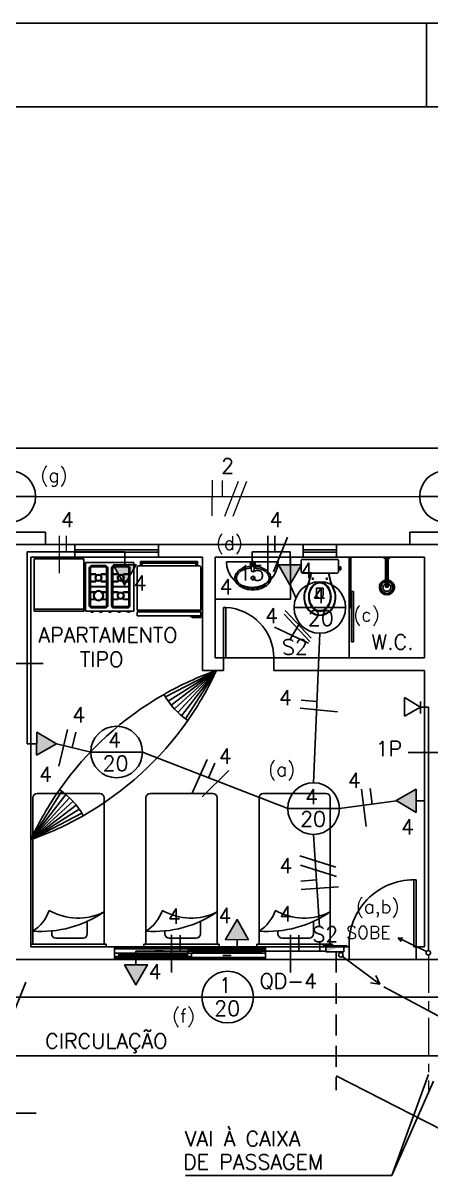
# Model space of a CAD drawing. Extents: x 1.6 to 100.8, y -3.3 to 55.9.
# Drawn here: x 61.89 to 66.76, y 42.13 to 55.93 of the extents above; entities that cross this region are included whole.
import ezdxf

# ---------------------------------------------------------------- set-up
doc = ezdxf.new("R2010")
doc.units = 0
doc.header["$MEASUREMENT"] = 0
doc.linetypes.add('CENTER2', pattern=[1.125, 0.75, -0.125, 0.125, -0.125])
doc.linetypes.add('HIDDEN', pattern=[0.375, 0.25, -0.125])
doc.layers.get('0').update_dxf_attribs({"linetype": 'CONTINUOUS'})
for name, color, linetype in [('2-MATERIAIS', 2, 'CONTINUOUS'), ('FIACAO', 6, 'CONTINUOUS'), ('QUADROS', 30, 'CONTINUOUS'), ('Texto', 2, 'CONTINUOUS'), ('Tub_Eletr_parede', 3, 'CONTINUOUS'), ('Tub_Eletr_piso', 3, 'HIDDEN'), ('Tub_Tel_parede', 230, 'CONTINUOUS'), ('Tub_Tel_piso', 230, 'HIDDEN')]:
    doc.layers.add(name, color=color, linetype=linetype)
doc.styles.add('ROMANS', font='romans.shx')
doc.styles.add('TXT_TEXTO', font='ROMANS.shx')

# ---------------------------------------------------------------- blocks, each defined once
blk = doc.blocks.new('QF')
at = {"layer": 'QUADROS'}
for p, q in [((0.05, 0.2), (0.05, -0.2)), ((-0.05, -0.15), (-0.05, 0.15)), ((-0.05, 0.15), (0.05, 0.15)), ((0.05, -0.15), (-0.05, -0.15))]:
    blk.add_line(p, q, dxfattribs=at)
blk.add_solid([(-0.05, -0.15), (0.05, 0.15), (0.05, -0.15)], dxfattribs=at)

msp = doc.modelspace()

# ---------------------------------------------------------------- linework, layer by layer
for p, q in [((85.205, 55.932), (2.544, 55.932)), ((66.705, 54.932), (66.705, 55.932))]:
    msp.add_line(p, q)
at = {"color": 170}
msp.add_line((84.205, 54.932), (4.544, 54.932), dxfattribs=at)
at = {"color": 8, "linetype": 'Continuous', "ltscale": 0.5}
for p, q in [((46.131, 50.857), (82.531, 50.857)), ((61.656, 49.857), (62.156, 49.857)), ((62.156, 49.857), (62.156, 49.707)), ((66.506, 49.857), (67.006, 49.857)), ((66.506, 49.857), (66.506, 49.707)), ((61.306, 49.707), (62.506, 49.707)), ((62.506, 49.707), (63.506, 49.707)), ((62.506, 49.557), (62.506, 49.707)), ((63.506, 49.707), (65.231, 49.707)), ((63.506, 49.557), (63.506, 49.707)), ((65.231, 49.707), (65.631, 49.707)), ((65.231, 49.557), (65.231, 49.707)), ((65.631, 49.707), (67.881, 49.707)), ((65.631, 49.557), (65.631, 49.707)), ((62.506, 49.647), (63.506, 49.647)), ((62.506, 49.617), (63.506, 49.617)), ((65.231, 49.647), (65.631, 49.647)), ((65.231, 49.617), (65.631, 49.617)), ((61.981, 49.557), (61.981, 44.907)), ((61.981, 49.557), (62.506, 49.557)), ((62.023, 49.536), (62.613, 49.536)), ((62.023, 48.915), (62.023, 49.536)), ((62.506, 49.557), (63.506, 49.557)), ((62.613, 48.915), (62.613, 49.536)), ((62.633, 49.495, 0.4), (62.633, 48.915, 0.4)), ((63.213, 49.495, 0.4), (62.633, 49.495, 0.4)), ((62.68, 49.427, 0.4), (62.68, 48.982, 0.4)), ((62.69, 49.427, 0.4), (62.69, 48.982, 0.4)), ((62.695, 49.427, 0.4), (62.695, 48.982, 0.4)), ((62.87, 49.457, 0.4), (62.71, 49.457, 0.4)), ((62.87, 49.447, 0.4), (62.71, 49.447, 0.4)), ((62.87, 49.442, 0.4), (62.71, 49.442, 0.4)), ((62.885, 48.982, 0.4), (62.885, 49.427, 0.4)), ((62.89, 48.982, 0.4), (62.89, 49.427, 0.4)), ((62.9, 48.982, 0.4), (62.9, 49.427, 0.4)), ((62.945, 49.427, 0.4), (62.945, 48.982, 0.4)), ((62.955, 49.427, 0.4), (62.955, 48.982, 0.4)), ((62.96, 49.427, 0.4), (62.96, 48.982, 0.4)), ((63.135, 49.457, 0.4), (62.975, 49.457, 0.4)), ((63.135, 49.447, 0.4), (62.975, 49.447, 0.4)), ((63.135, 49.442, 0.4), (62.975, 49.442, 0.4)), ((63.15, 48.982, 0.4), (63.15, 49.427, 0.4)), ((63.155, 48.982, 0.4), (63.155, 49.427, 0.4)), ((63.165, 48.982, 0.4), (63.165, 49.427, 0.4)), ((63.213, 48.915, 0.4), (63.213, 49.495, 0.4)), ((63.252, 49.436), (63.252, 48.926)), ((63.992, 49.456), (63.272, 49.456)), ((63.971, 49.505, -0.1), (63.293, 49.505, -0.1)), ((63.293, 49.505, -0.1), (63.293, 49.456, -0.1)), ((63.962, 49.496, -0.1), (63.302, 49.496, -0.1)), ((63.302, 49.496, -0.1), (63.302, 49.456, -0.1)), ((63.952, 49.486, -0.1), (63.312, 49.486, -0.1)), ((63.312, 49.486, -0.1), (63.312, 49.456, -0.1)), ((63.506, 49.557), (64.031, 49.557)), ((63.952, 49.456, -0.1), (63.952, 49.486, -0.1)), ((63.962, 49.456, -0.1), (63.962, 49.496, -0.1)), ((63.971, 49.456, -0.1), (63.971, 49.505, -0.1)), ((64.012, 48.926), (64.012, 49.436)), ((64.031, 48.207), (64.031, 49.557)), ((64.181, 49.557), (65.231, 49.557)), ((64.181, 48.357), (64.181, 49.557)), ((64.181, 49.057), (64.181, 49.557)), ((64.181, 49.557), (65.081, 49.557)), ((64.615, 49.394), (64.607, 49.459)), ((64.656, 49.461), (64.647, 49.394)), ((65.081, 49.557), (65.081, 49.057)), ((65.21, 49.519), (65.208, 49.511)), ((65.208, 49.511), (65.208, 49.387)), ((65.214, 49.525), (65.21, 49.519)), ((65.22, 49.529), (65.214, 49.525)), ((65.227, 49.531), (65.22, 49.529)), ((65.635, 49.531), (65.227, 49.531)), ((65.227, 49.531), (65.227, 49.531)), ((65.231, 49.557), (65.631, 49.557)), ((65.631, 49.557), (66.681, 49.557)), ((65.635, 49.531), (65.635, 49.531)), ((65.635, 49.531), (65.643, 49.529)), ((65.643, 49.529), (65.649, 49.525)), ((65.649, 49.525), (65.653, 49.519)), ((65.653, 49.519), (65.655, 49.511)), ((65.655, 49.511), (65.655, 49.387)), ((65.668, 49.438), (65.655, 49.438)), ((65.683, 49.441), (65.668, 49.441)), ((65.668, 49.441), (65.668, 49.438)), ((65.668, 49.438), (65.668, 49.408)), ((65.683, 49.423), (65.683, 49.441)), ((65.781, 48.357), (65.781, 49.557)), ((65.781, 48.957), (65.781, 49.557)), ((65.781, 49.557), (65.801, 49.557)), ((65.801, 49.557), (65.801, 48.957)), ((66.196, 49.547), (66.196, 49.557)), ((66.196, 49.557), (66.266, 49.557)), ((66.266, 49.547), (66.196, 49.547)), ((66.198, 49.547), (66.198, 49.557)), ((66.2, 49.547), (66.2, 49.557)), ((66.205, 49.547), (66.205, 49.557)), ((66.211, 49.547), (66.211, 49.557)), ((66.216, 49.547), (66.216, 49.212)), ((66.217, 49.547), (66.217, 49.207)), ((66.218, 49.547), (66.218, 49.204)), ((66.222, 49.547), (66.222, 49.557)), ((66.222, 49.547), (66.222, 49.2)), ((66.227, 49.547), (66.227, 49.198)), ((66.235, 49.547), (66.235, 49.198)), ((66.24, 49.547), (66.24, 49.557)), ((66.241, 49.547), (66.241, 49.2)), ((66.244, 49.547), (66.244, 49.204)), ((66.245, 49.547), (66.245, 49.207)), ((66.246, 49.547), (66.246, 49.212)), ((66.251, 49.547), (66.251, 49.557)), ((66.258, 49.547), (66.258, 49.557)), ((66.262, 49.547), (66.262, 49.557)), ((66.265, 49.547), (66.265, 49.557)), ((66.266, 49.557), (66.266, 49.547)), ((66.681, 49.557), (66.681, 48.357)), ((62.695, 49.357, 0.4), (62.758, 49.357, 0.4)), ((62.695, 49.352, 0.4), (62.758, 49.352, 0.4)), ((62.758, 49.352, 0.4), (62.758, 49.357, 0.4)), ((62.823, 49.352, 0.4), (62.823, 49.357, 0.4)), ((62.885, 49.357, 0.4), (62.823, 49.357, 0.4)), ((62.885, 49.352, 0.4), (62.823, 49.352, 0.4)), ((62.96, 49.357, 0.4), (63.023, 49.357, 0.4)), ((62.96, 49.352, 0.4), (63.023, 49.352, 0.4)), ((63.023, 49.352, 0.4), (63.023, 49.357, 0.4)), ((63.088, 49.352, 0.4), (63.088, 49.357, 0.4)), ((63.15, 49.357, 0.4), (63.088, 49.357, 0.4)), ((63.15, 49.352, 0.4), (63.088, 49.352, 0.4)), ((64.639, 49.387), (64.623, 49.387)), ((65.208, 49.387), (65.208, 49.387)), ((65.208, 49.387), (65.21, 49.379)), ((65.21, 49.379), (65.214, 49.373)), ((65.214, 49.373), (65.22, 49.368)), ((65.22, 49.368), (65.227, 49.367)), ((65.227, 49.367), (65.431, 49.367)), ((65.329, 49.366), (65.329, 49.367)), ((65.329, 49.366), (65.329, 49.366)), ((65.635, 49.367), (65.431, 49.367)), ((65.534, 49.366), (65.534, 49.367)), ((65.534, 49.366), (65.534, 49.366)), ((65.643, 49.368), (65.635, 49.367)), ((65.649, 49.373), (65.643, 49.368)), ((65.653, 49.379), (65.649, 49.373)), ((65.655, 49.387), (65.653, 49.379)), ((65.668, 49.408), (65.655, 49.408)), ((65.655, 49.387), (65.655, 49.387)), ((65.668, 49.405), (65.668, 49.408)), ((65.668, 49.405), (65.683, 49.405)), ((65.683, 49.405), (65.683, 49.423)), ((62.695, 49.27, 0.4), (62.758, 49.27, 0.4)), ((62.695, 49.265, 0.4), (62.758, 49.265, 0.4)), ((62.695, 49.207, 0.4), (62.885, 49.207, 0.4)), ((62.695, 49.202, 0.4), (62.885, 49.202, 0.4)), ((62.758, 49.27, 0.4), (62.758, 49.265, 0.4)), ((62.885, 49.27, 0.4), (62.823, 49.27, 0.4)), ((62.823, 49.27, 0.4), (62.823, 49.265, 0.4)), ((62.885, 49.265, 0.4), (62.823, 49.265, 0.4)), ((62.96, 49.27, 0.4), (63.023, 49.27, 0.4)), ((62.96, 49.265, 0.4), (63.023, 49.265, 0.4)), ((62.96, 49.207, 0.4), (63.15, 49.207, 0.4)), ((62.96, 49.202, 0.4), (63.15, 49.202, 0.4)), ((63.023, 49.27, 0.4), (63.023, 49.265, 0.4)), ((63.088, 49.27, 0.4), (63.088, 49.265, 0.4)), ((63.15, 49.27, 0.4), (63.088, 49.27, 0.4)), ((63.15, 49.265, 0.4), (63.088, 49.265, 0.4)), ((65.391, 49.108), (65.391, 49.186)), ((65.391, 49.186), (65.431, 49.186)), ((65.472, 49.186), (65.431, 49.186)), ((65.472, 49.108), (65.472, 49.186)), ((62.695, 49.143, 0.4), (62.758, 49.143, 0.4)), ((62.695, 49.138, 0.4), (62.758, 49.138, 0.4)), ((62.695, 49.057, 0.4), (62.758, 49.057, 0.4)), ((62.695, 49.052, 0.4), (62.758, 49.052, 0.4)), ((62.758, 49.138, 0.4), (62.758, 49.143, 0.4)), ((62.758, 49.057, 0.4), (62.758, 49.052, 0.4)), ((62.823, 49.138, 0.4), (62.823, 49.143, 0.4)), ((62.885, 49.143, 0.4), (62.823, 49.143, 0.4)), ((62.885, 49.138, 0.4), (62.823, 49.138, 0.4)), ((62.885, 49.057, 0.4), (62.823, 49.057, 0.4)), ((62.823, 49.057, 0.4), (62.823, 49.052, 0.4)), ((62.885, 49.052, 0.4), (62.823, 49.052, 0.4)), ((62.96, 49.143, 0.4), (63.023, 49.143, 0.4)), ((62.96, 49.138, 0.4), (63.023, 49.138, 0.4)), ((62.96, 49.057, 0.4), (63.023, 49.057, 0.4)), ((62.96, 49.052, 0.4), (63.023, 49.052, 0.4)), ((63.023, 49.138, 0.4), (63.023, 49.143, 0.4)), ((63.023, 49.057, 0.4), (63.023, 49.052, 0.4)), ((63.088, 49.138, 0.4), (63.088, 49.143, 0.4)), ((63.15, 49.143, 0.4), (63.088, 49.143, 0.4)), ((63.15, 49.138, 0.4), (63.088, 49.138, 0.4)), ((63.088, 49.057, 0.4), (63.088, 49.052, 0.4)), ((63.15, 49.057, 0.4), (63.088, 49.057, 0.4)), ((63.15, 49.052, 0.4), (63.088, 49.052, 0.4)), ((65.081, 49.057), (64.181, 49.057)), ((65.811, 48.548), (65.811, 49.148)), ((65.811, 49.148), (65.831, 49.148)), ((65.831, 49.148), (65.831, 48.548)), ((62.023, 48.939), (62.613, 48.939)), ((62.023, 48.915), (62.613, 48.915)), ((62.633, 48.915, 0.4), (63.213, 48.915, 0.4)), ((62.688, 48.911, 0.4), (62.742, 48.911, 0.4)), ((62.698, 48.909, 0.4), (62.707, 48.9, 0.4)), ((62.731, 48.909, 0.4), (62.698, 48.909, 0.4)), ((62.707, 48.9, 0.4), (62.722, 48.9, 0.4)), ((62.71, 48.967, 0.4), (62.87, 48.967, 0.4)), ((62.71, 48.962, 0.4), (62.87, 48.962, 0.4)), ((62.71, 48.952, 0.4), (62.87, 48.952, 0.4)), ((62.722, 48.9, 0.4), (62.731, 48.909, 0.4)), ((62.79, 48.911, 0.4), (62.844, 48.911, 0.4)), ((62.801, 48.909, 0.4), (62.81, 48.9, 0.4)), ((62.834, 48.909, 0.4), (62.801, 48.909, 0.4)), ((62.81, 48.9, 0.4), (62.825, 48.9, 0.4)), ((62.825, 48.9, 0.4), (62.834, 48.909, 0.4)), ((62.9, 48.911, 0.4), (62.954, 48.911, 0.4)), ((62.911, 48.909, 0.4), (62.92, 48.9, 0.4)), ((62.944, 48.909, 0.4), (62.911, 48.909, 0.4)), ((62.92, 48.9, 0.4), (62.935, 48.9, 0.4)), ((62.935, 48.9, 0.4), (62.944, 48.909, 0.4)), ((62.975, 48.967, 0.4), (63.135, 48.967, 0.4)), ((62.975, 48.962, 0.4), (63.135, 48.962, 0.4)), ((62.975, 48.952, 0.4), (63.135, 48.952, 0.4)), ((63.01, 48.911, 0.4), (63.064, 48.911, 0.4)), ((63.021, 48.909, 0.4), (63.03, 48.9, 0.4)), ((63.054, 48.909, 0.4), (63.021, 48.909, 0.4)), ((63.03, 48.9, 0.4), (63.045, 48.9, 0.4)), ((63.045, 48.9, 0.4), (63.054, 48.909, 0.4)), ((63.12, 48.911, 0.4), (63.174, 48.911, 0.4)), ((63.131, 48.909, 0.4), (63.14, 48.9, 0.4)), ((63.164, 48.909, 0.4), (63.131, 48.909, 0.4)), ((63.14, 48.9, 0.4), (63.155, 48.9, 0.4)), ((63.155, 48.9, 0.4), (63.164, 48.909, 0.4)), ((64.012, 48.926), (63.252, 48.926)), ((64.012, 48.906), (63.252, 48.906)), ((63.252, 48.906), (63.252, 48.856)), ((63.272, 48.926), (63.272, 48.906)), ((63.992, 48.926), (63.992, 48.906)), ((64.012, 48.836), (64.012, 48.906)), ((64.281, 48.357), (64.281, 48.957)), ((64.281, 48.957), (64.311, 48.957)), ((64.311, 48.957), (64.311, 48.357)), ((65.801, 48.957), (65.781, 48.957)), ((63.252, 48.856), (64.012, 48.856)), ((63.912, 48.836), (63.882, 48.856)), ((63.912, 48.836), (64.012, 48.836)), ((65.831, 48.548), (65.811, 48.548)), ((64.181, 48.357), (64.281, 48.357)), ((64.881, 48.357), (64.281, 48.357)), ((64.281, 48.357), (64.281, 48.207)), ((64.311, 48.357), (64.281, 48.357)), ((64.881, 48.357), (66.681, 48.357)), ((64.881, 48.357), (64.881, 48.207)), ((64.198, 48.207), (63.589, 47.891)), ((64.198, 48.207), (63.621, 47.841)), ((63.656, 47.793), (64.198, 48.207)), ((63.695, 47.747), (64.198, 48.207)), ((64.198, 48.207), (63.737, 47.705)), ((63.781, 47.665), (64.198, 48.207)), ((63.828, 47.628), (64.198, 48.207)), ((64.031, 48.207), (64.281, 48.207)), ((64.881, 48.207), (66.681, 48.207)), ((66.681, 48.207), (66.681, 44.907)), ((61.982, 46.185), (62.352, 46.763)), ((61.982, 46.185), (62.399, 46.726)), ((62.444, 46.687), (61.982, 46.185)), ((62.006, 44.937), (62.006, 46.687)), ((62.056, 46.737), (62.806, 46.737)), ((62.856, 46.687), (62.856, 44.937)), ((63.356, 44.937), (63.356, 46.687)), ((63.406, 46.737), (64.156, 46.737)), ((64.206, 46.687), (64.206, 44.937)), ((64.706, 44.937), (64.706, 46.687)), ((64.756, 46.737), (65.506, 46.737)), ((65.556, 46.687), (65.556, 44.937)), ((62.486, 46.644), (61.982, 46.185)), ((61.982, 46.185), (62.524, 46.599)), ((62.56, 46.551), (61.982, 46.185)), ((62.592, 46.501), (61.982, 46.185)), ((66.551, 44.907), (66.551, 45.707)), ((66.551, 45.707), (66.581, 45.707)), ((66.581, 45.707), (66.581, 44.907)), ((62.656, 45.204), (62.656, 45.061)), ((64.006, 45.204), (64.006, 45.061)), ((65.356, 45.204), (65.356, 45.061)), ((62.231, 45.061), (62.231, 45.096)), ((62.606, 45.011), (62.281, 45.011)), ((63.581, 45.061), (63.581, 45.096)), ((63.956, 45.011), (63.631, 45.011)), ((64.931, 45.061), (64.931, 45.096)), ((65.306, 45.011), (64.981, 45.011)), ((61.981, 44.907), (61.981, 44.937)), ((61.981, 44.937), (62.881, 44.937)), ((62.981, 44.907), (61.981, 44.907)), ((62.881, 44.907), (61.981, 44.907)), ((62.856, 44.937), (62.006, 44.937)), ((62.881, 44.937), (62.881, 44.907)), ((62.981, 44.907), (62.981, 44.757)), ((62.981, 44.907), (64.778, 44.907)), ((63.004, 44.907), (62.981, 44.907)), ((62.981, 44.907), (62.981, 44.884)), ((62.981, 44.884), (62.984, 44.884)), ((62.984, 44.904), (64.778, 44.904)), ((62.984, 44.884), (62.984, 44.904)), ((62.984, 44.904), (63.004, 44.904)), ((62.984, 44.884), (64.778, 44.884)), ((63.004, 44.904), (63.004, 44.907)), ((63.331, 44.907), (63.331, 44.937)), ((63.331, 44.937), (64.231, 44.937)), ((64.231, 44.907), (63.331, 44.907)), ((64.206, 44.937), (63.356, 44.937)), ((64.781, 44.872), (63.861, 44.872)), ((63.911, 44.872), (63.861, 44.872)), ((63.861, 44.872), (63.861, 44.832)), ((63.911, 44.872), (63.914, 44.872)), ((63.911, 44.857), (63.911, 44.872)), ((63.911, 44.832), (63.911, 44.872)), ((63.914, 44.872), (63.914, 44.86)), ((64.231, 44.937), (64.231, 44.907)), ((64.681, 44.907), (64.681, 44.937)), ((64.681, 44.937), (65.581, 44.937)), ((65.581, 44.907), (64.681, 44.907)), ((65.556, 44.937), (64.706, 44.937)), ((64.731, 44.872), (64.728, 44.872)), ((64.728, 44.872), (64.728, 44.86)), ((64.731, 44.857), (64.731, 44.872)), ((64.781, 44.872), (64.731, 44.872)), ((64.731, 44.872), (64.731, 44.832)), ((64.758, 44.904), (64.758, 44.907)), ((64.758, 44.907), (64.781, 44.907)), ((64.778, 44.904), (64.758, 44.904)), ((64.778, 44.884), (64.778, 44.904)), ((64.781, 44.884), (64.778, 44.884)), ((65.781, 44.907), (64.781, 44.907)), ((64.781, 44.907), (64.781, 44.757)), ((64.781, 44.907), (64.781, 44.884)), ((64.781, 44.832), (64.781, 44.872)), ((65.581, 44.937), (65.581, 44.907)), ((65.781, 44.907), (65.781, 44.757)), ((66.581, 44.907), (66.551, 44.907)), ((66.581, 44.907), (66.581, 44.757)), ((66.681, 44.907), (66.581, 44.907)), ((66.681, 44.907), (66.581, 44.907)), ((62.981, 44.757), (60.831, 44.757)), ((62.981, 44.832), (64.781, 44.832)), ((63.031, 44.832), (62.981, 44.832)), ((62.981, 44.832), (62.981, 44.792)), ((62.981, 44.792), (63.901, 44.792)), ((62.981, 44.792), (63.031, 44.792)), ((62.981, 44.78), (62.984, 44.78)), ((62.981, 44.757), (62.981, 44.78)), ((63.004, 44.757), (62.981, 44.757)), ((62.984, 44.78), (64.778, 44.78)), ((62.984, 44.78), (62.984, 44.76)), ((62.984, 44.76), (64.778, 44.76)), ((62.984, 44.76), (63.004, 44.76)), ((62.984, 44.757), (64.778, 44.757)), ((63.004, 44.76), (63.004, 44.757)), ((63.031, 44.832), (63.034, 44.832)), ((63.031, 44.817), (63.031, 44.832)), ((63.031, 44.792), (63.031, 44.832)), ((63.031, 44.807), (63.031, 44.817)), ((63.031, 44.817), (63.851, 44.817)), ((63.054, 44.817), (63.031, 44.817)), ((63.851, 44.807), (63.031, 44.807)), ((63.054, 44.807), (63.031, 44.807)), ((63.031, 44.807), (63.031, 44.792)), ((63.031, 44.792), (63.034, 44.792)), ((63.034, 44.832), (63.034, 44.82)), ((63.034, 44.82), (63.054, 44.82)), ((63.034, 44.792), (63.034, 44.804)), ((63.034, 44.804), (63.054, 44.804)), ((63.054, 44.82), (63.054, 44.817)), ((63.054, 44.804), (63.054, 44.807)), ((63.462, 44.858), (63.512, 44.858)), ((63.512, 44.858), (63.562, 44.858)), ((63.848, 44.82), (63.828, 44.82)), ((63.828, 44.82), (63.828, 44.817)), ((63.828, 44.817), (63.851, 44.817)), ((63.828, 44.804), (63.828, 44.807)), ((63.828, 44.807), (63.851, 44.807)), ((63.848, 44.804), (63.828, 44.804)), ((63.851, 44.832), (63.848, 44.832)), ((63.848, 44.832), (63.848, 44.82)), ((63.848, 44.792), (63.848, 44.804)), ((63.851, 44.792), (63.848, 44.792)), ((63.851, 44.817), (63.851, 44.832)), ((63.901, 44.832), (63.851, 44.832)), ((63.851, 44.832), (63.851, 44.792)), ((63.851, 44.817), (63.851, 44.807)), ((63.851, 44.807), (63.851, 44.792)), ((63.851, 44.792), (63.901, 44.792)), ((63.861, 44.832), (63.911, 44.832)), ((63.901, 44.792), (63.901, 44.832)), ((63.934, 44.857), (63.911, 44.857)), ((63.911, 44.847), (63.911, 44.857)), ((63.911, 44.857), (64.731, 44.857)), ((63.934, 44.847), (63.911, 44.847)), ((63.911, 44.847), (63.911, 44.832)), ((64.731, 44.847), (63.911, 44.847)), ((63.911, 44.832), (63.914, 44.832)), ((63.914, 44.86), (63.934, 44.86)), ((63.914, 44.832), (63.914, 44.844)), ((63.914, 44.844), (63.934, 44.844)), ((63.934, 44.86), (63.934, 44.857)), ((63.934, 44.844), (63.934, 44.847)), ((64.325, 44.805), (64.275, 44.805)), ((64.375, 44.805), (64.325, 44.805)), ((64.728, 44.86), (64.708, 44.86)), ((64.708, 44.86), (64.708, 44.857)), ((64.708, 44.857), (64.731, 44.857)), ((64.708, 44.844), (64.708, 44.847)), ((64.708, 44.847), (64.731, 44.847)), ((64.728, 44.844), (64.708, 44.844)), ((64.728, 44.832), (64.728, 44.844)), ((64.731, 44.832), (64.728, 44.832)), ((64.731, 44.857), (64.731, 44.847)), ((64.731, 44.847), (64.731, 44.832)), ((64.731, 44.832), (64.781, 44.832)), ((64.778, 44.76), (64.758, 44.76)), ((64.758, 44.76), (64.758, 44.757)), ((64.758, 44.757), (64.781, 44.757)), ((64.781, 44.78), (64.778, 44.78)), ((64.778, 44.78), (64.778, 44.76)), ((64.781, 44.757), (64.781, 44.78)), ((65.781, 44.757), (64.781, 44.757)), ((65.781, 44.757), (66.581, 44.757)), ((66.931, 44.757), (66.581, 44.757)), ((72.781, 43.607), (46.131, 43.607))]:
    msp.add_line(p, q, dxfattribs=at)
at = {"color": 171}
for p, q in [((69.016, 42.923), (66.193, 44.429)), ((68.661, 41.811), (65.628, 43.369)), ((66.29, 42.177), (66.726, 43.384)), ((66.29, 42.177), (66.786, 43.302)), ((62.047, 42.923), (59.316, 42.923)), ((63.829, 42.177), (66.29, 42.177))]:
    msp.add_line(p, q, dxfattribs=at)
at = {"color": 8, "linetype": 'Continuous', "ltscale": 0.5}
for centre, radius in [((64.631, 49.477), 0.03), ((64.631, 49.477), 0.0261), ((64.631, 49.477), 0.0151), ((64.631, 49.477), 0.00444), ((62.79, 49.311, 0.4), 0.04), ((62.79, 49.311, 0.4), 0.033), ((63.055, 49.311, 0.4), 0.04), ((63.055, 49.311, 0.4), 0.033), ((65.347, 49.3), 0.00752), ((65.515, 49.3), 0.00752), ((62.79, 49.098, 0.4), 0.06), ((62.79, 49.098, 0.4), 0.053), ((63.055, 49.098, 0.4), 0.04), ((63.055, 49.098, 0.4), 0.033)]:
    msp.add_circle(centre, radius, dxfattribs=at)
for centre, radius, start, end in [((62.71, 49.427, 0.4), 0.03, 90, 180), ((62.71, 49.427, 0.4), 0.02, 90, 180), ((62.71, 49.427, 0.4), 0.015, 90, 180), ((62.87, 49.427, 0.4), 0.03, 0, 90), ((62.87, 49.427, 0.4), 0.02, 0, 90), ((62.87, 49.427, 0.4), 0.015, 0, 90), ((62.975, 49.427, 0.4), 0.03, 90, 180), ((62.975, 49.427, 0.4), 0.02, 90, 180), ((62.975, 49.427, 0.4), 0.015, 90, 180), ((63.135, 49.427, 0.4), 0.03, 0, 90), ((63.135, 49.427, 0.4), 0.02, 360, 90), ((63.135, 49.427, 0.4), 0.015, 360, 90), ((63.272, 49.436), 0.02, 90, 180), ((63.992, 49.436), 0.02, 0, 90), ((64.607, 49.208), 0.237, 104.2488, 121.5116), ((64.634, 49.099), 0.35, 94.1541, 104.1629), ((64.631, 49.11), 0.318, 93.6652, 104.2488), ((64.605, 49.492), 0.0151, 270, 30), ((64.605, 49.462), 0.0151, 330, 90), ((64.631, 49.507), 0.0151, 210, 330), ((64.631, 49.447), 0.0151, 30, 150), ((64.657, 49.492), 0.0151, 150, 270), ((64.657, 49.462), 0.0151, 90, 210), ((64.627, 49.086), 0.342, 75.9313, 85.7952), ((64.629, 49.1), 0.349, 75.8307, 85.8499), ((64.656, 49.208), 0.237, 58.4884, 75.7512), ((64.512, 49.308), 0.0957, 145.9559, 180), ((64.512, 49.308), 0.0957, 180, 214.0441), ((64.569, 49.27), 0.165, 121.5116, 145.9559), ((64.512, 49.308), 0.0757, 145.9559, 180), ((64.512, 49.308), 0.0757, 180, 214.0441), ((64.569, 49.27), 0.145, 121.5116, 145.9559), ((64.607, 49.208), 0.217, 104.2488, 121.5116), ((64.633, 49.308), 0.0218, 40.766, 220.766), ((64.623, 49.395), 0.008, 184.1275, 270.0307), ((64.633, 49.308), 0.0218, 220.766, 40.766), ((64.639, 49.395), 0.008, 270.0307, 354.7688), ((64.656, 49.208), 0.217, 58.4884, 75.7512), ((64.694, 49.27), 0.145, 34.0441, 58.4884), ((64.694, 49.27), 0.165, 34.0441, 58.4884), ((64.751, 49.308), 0.0757, 360, 34.0441), ((64.751, 49.308), 0.0757, 325.9559, 0), ((64.751, 49.308), 0.0957, 0, 34.0441), ((64.751, 49.308), 0.0957, 325.9559, 0), ((64.573, 49.497), 0.763, 339.6909, 350.163), ((64.573, 49.497), 0.767, 339.6909, 350.163), ((66.29, 49.497), 0.767, 189.837, 200.3091), ((66.29, 49.497), 0.763, 189.837, 200.3091), ((64.569, 49.347), 0.165, 214.0441, 238.4884), ((64.569, 49.347), 0.145, 214.0441, 238.4884), ((64.607, 49.409), 0.237, 238.4884, 255.7512), ((64.607, 49.409), 0.217, 238.4884, 255.7512), ((64.631, 49.506), 0.338, 255.7512, 270), ((64.631, 49.506), 0.318, 255.7512, 270), ((64.631, 49.506), 0.318, 270, 284.2488), ((64.631, 49.506), 0.338, 270, 284.2488), ((64.656, 49.409), 0.217, 284.2488, 301.5116), ((64.656, 49.409), 0.237, 284.2488, 301.5116), ((64.694, 49.347), 0.145, 301.5116, 325.9559), ((64.694, 49.347), 0.165, 301.5116, 325.9559), ((65.499, 49.078), 0.255, 162.0904, 205.4458), ((65.495, 49.077), 0.247, 161.867, 205.7625), ((38.619, 60.269), 28.863, 337.3538, 337.5183), ((40.057, 59.671), 27.31, 337.3514, 337.5257), ((65.524, 49.085), 0.226, 162.3784, 180), ((65.522, 49.085), 0.217, 162.3784, 180), ((65.479, 49.099), 0.178, 142.5178, 162.3784), ((65.478, 49.099), 0.17, 142.5178, 162.3784), ((65.45, 49.121), 0.142, 118.3761, 142.5178), ((65.449, 49.121), 0.135, 118.3761, 142.5178), ((65.431, 49.155), 0.103, 90, 118.3761), ((65.431, 49.154), 0.0966, 90, 118.3761), ((65.431, 49.155), 0.103, 61.6239, 90), ((65.431, 49.154), 0.0966, 61.6239, 90), ((65.413, 49.121), 0.135, 37.4822, 61.6239), ((65.413, 49.121), 0.142, 37.4822, 61.6239), ((65.385, 49.099), 0.17, 17.6216, 37.4822), ((65.384, 49.099), 0.178, 17.6216, 37.4822), ((65.341, 49.085), 0.217, 0, 17.6216), ((65.339, 49.085), 0.226, 360, 17.6216), ((90.806, 59.671), 27.31, 202.4743, 202.6486), ((92.244, 60.269), 28.863, 202.4817, 202.6462), ((65.368, 49.077), 0.247, 334.2375, 18.133), ((65.364, 49.078), 0.255, 334.5542, 17.9096), ((66.231, 49.197), 0.09, 99.5941, 80.4059), ((66.231, 49.197), 0.0854, 100.8069, 79.1931), ((66.231, 49.197), 0.0709, 102.2091, 77.7909), ((66.231, 49.197), 0.0469, 108.6482, 71.3518), ((66.231, 49.217), 0.0157, 197.1269, 342.8731), ((66.231, 49.214), 0.0151, 186.7562, 353.2438), ((66.231, 49.227), 0.0215, 225.642, 314.358), ((66.231, 49.212), 0.015, 180, 0), ((65.524, 49.085), 0.226, 180, 197.6216), ((65.522, 49.085), 0.217, 180, 197.6216), ((65.479, 49.07), 0.178, 197.6216, 217.4822), ((65.478, 49.071), 0.17, 197.6216, 217.4822), ((65.431, 49.108), 0.0404, 180, 0), ((65.385, 49.071), 0.17, 322.5178, 342.3784), ((65.384, 49.07), 0.178, 322.5178, 342.3784), ((65.341, 49.085), 0.217, 342.3784, 360), ((65.339, 49.085), 0.226, 342.3784, 0), ((62.71, 48.982, 0.4), 0.03, 180, 270), ((62.71, 48.982, 0.4), 0.02, 180, 270), ((62.71, 48.982, 0.4), 0.015, 180, 270), ((62.87, 48.982, 0.4), 0.03, 270, 0), ((62.87, 48.982, 0.4), 0.02, 270, 360), ((62.87, 48.982, 0.4), 0.015, 270, 360), ((62.975, 48.982, 0.4), 0.03, 180, 270), ((62.975, 48.982, 0.4), 0.02, 180, 270), ((62.975, 48.982, 0.4), 0.015, 180, 270), ((63.135, 48.982, 0.4), 0.015, 270, 0), ((63.135, 48.982, 0.4), 0.02, 270, 0), ((63.135, 48.982, 0.4), 0.03, 270, 0), ((64.28, 48.357), 0.601, 0, 87.0624), ((65.44, 49.051), 0.19, 205.7625, 267.2081), ((65.44, 49.051), 0.185, 205.7625, 267.2081), ((65.45, 49.048), 0.142, 217.4822, 241.6239), ((65.449, 49.049), 0.135, 217.4822, 241.6239), ((65.431, 49.014), 0.103, 241.6239, 270), ((65.431, 49.016), 0.0966, 241.6239, 270), ((65.431, 49.016), 0.0966, 270, 298.3761), ((65.431, 49.014), 0.103, 270, 298.3761), ((65.423, 49.051), 0.185, 272.7919, 334.2375), ((65.423, 49.051), 0.19, 272.7919, 334.2375), ((65.413, 49.049), 0.135, 298.3761, 322.5178), ((65.413, 49.048), 0.142, 298.3761, 322.5178), ((65.485, 44.571), 3.857, 109.4897, 119.7416), ((60.695, 49.821), 3.857, 325.0085, 335.2604), ((65.485, 44.571), 3.857, 119.7416, 145.0085), ((64.349, 48.345), 0.886, 208.649, 236.1011), ((60.695, 49.821), 3.857, 299.7416, 325.0085), ((65.485, 44.571), 3.857, 145.0085, 155.2604), ((62.056, 46.687), 0.05, 90, 180), ((61.831, 46.047), 0.886, 28.649, 56.1011), ((62.806, 46.687), 0.05, 0, 90), ((63.406, 46.687), 0.05, 90, 180), ((64.156, 46.687), 0.05, 0, 90), ((64.756, 46.687), 0.05, 90, 180), ((65.506, 46.687), 0.05, 0, 90), ((60.695, 49.821), 3.857, 289.4897, 299.7416), ((66.551, 44.936), 0.771, 90, 182.1894), ((61.729, 45.511), 0.502, 303.5692, 340.326), ((62.096, 46.444), 1.354, 266.1958, 304.1454), ((62.546, 45.945), 0.695, 240.2248, 296.4912), ((63.079, 45.511), 0.502, 303.5692, 340.326), ((63.446, 46.444), 1.354, 266.1958, 304.1454), ((63.896, 45.945), 0.695, 240.2248, 296.4912), ((64.429, 45.511), 0.502, 303.5692, 340.326), ((64.796, 46.444), 1.354, 266.1958, 304.1454), ((65.246, 45.945), 0.695, 240.2248, 296.4912), ((62.606, 45.204), 0.05, 360, 7.6029), ((63.956, 45.204), 0.05, 360, 7.6029), ((65.306, 45.204), 0.05, 360, 7.6029), ((62.281, 45.061), 0.05, 180, 270), ((62.606, 45.061), 0.05, 270, 0), ((63.631, 45.061), 0.05, 180, 270), ((63.956, 45.061), 0.05, 270, 0), ((64.981, 45.061), 0.05, 180, 270), ((65.306, 45.061), 0.05, 270, 0)]:
    msp.add_arc(centre, radius, start, end, dxfattribs=at)
at = {"layer": '2-MATERIAIS', "linetype": 'Continuous'}
for p, q in [((61.423, 50.282), (62.039, 50.282)), ((66.623, 50.282), (67.239, 50.282)), ((64.316, 49.504), (64.932, 49.504)), ((65.739, 48.957), (65.123, 48.957)), ((63.314, 47.232), (62.698, 47.232)), ((65.664, 46.557), (65.048, 46.557)), ((64.023, 44.307), (64.639, 44.307))]:
    msp.add_line(p, q, dxfattribs=at)
at = {"layer": '2-MATERIAIS', "color": 4}
for p, q in [((63.104, 49.466), (63.104, 49.566)), ((65.076, 49.466), (65.076, 49.566)), ((62.051, 47.331), (61.951, 47.331)), ((66.581, 46.65), (66.681, 46.65)), ((64.443, 44.993), (64.443, 44.893)), ((63.237, 44.692), (63.237, 44.792))]:
    msp.add_line(p, q, dxfattribs=at)
at = {"layer": '2-MATERIAIS', "color": 21}
for p, q in [((66.441, 47.881), (66.631, 47.769)), ((66.441, 47.881), (66.441, 47.661)), ((66.631, 47.769), (66.441, 47.661)), ((66.631, 47.836), (66.631, 47.693)), ((66.631, 47.769), (66.726, 47.769))]:
    msp.add_line(p, q, dxfattribs=at)
at = {"layer": '2-MATERIAIS', "color": 4}
for points in [[(62.966, 49.467), (63.241, 49.465), (63.102, 49.227)], [(64.939, 49.467), (65.214, 49.465), (65.075, 49.227)], [(62.05, 47.193), (62.052, 47.469), (62.29, 47.329)], [(66.582, 46.788), (66.58, 46.512), (66.342, 46.652)], [(64.58, 44.992), (64.305, 44.994), (64.445, 45.232)], [(63.1, 44.693), (63.375, 44.691), (63.236, 44.453)]]:
    msp.add_lwpolyline(points, close=True, dxfattribs=at)
at = {"layer": '2-MATERIAIS', "linetype": 'Continuous'}
for centre in [(61.731, 50.282), (66.931, 50.282), (65.431, 48.957), (63.006, 47.232), (65.356, 46.557), (64.331, 44.307)]:
    msp.add_circle(centre, 0.308, dxfattribs=at)
msp.add_arc((64.624, 49.504), 0.308, 180, 0, dxfattribs=at)
at = {"layer": '2-MATERIAIS', "color": 4}
for points in [[(62.966, 49.467), (63.102, 49.227), (63.241, 49.465)], [(64.939, 49.467), (65.075, 49.227), (65.214, 49.465)], [(62.05, 47.193), (62.29, 47.329), (62.052, 47.469)], [(66.582, 46.788), (66.342, 46.652), (66.58, 46.512)], [(64.58, 44.992), (64.445, 45.232), (64.305, 44.994)], [(63.1, 44.693), (63.236, 44.453), (63.375, 44.691)]]:
    msp.add_solid(points, dxfattribs=at)
at = {"layer": 'FIACAO', "lineweight": 15}
for p, q in [((64.145, 50.475), (64.143, 50.052)), ((64.267, 50.471), (64.267, 50.282)), ((64.457, 50.459), (64.292, 50.042)), ((64.556, 50.459), (64.391, 50.042)), ((62.322, 49.814), (62.322, 49.366)), ((62.406, 49.811), (62.406, 49.621))]:
    msp.add_line(p, q, dxfattribs=at)
at = {"layer": 'FIACAO'}
for p, q in [((64.811, 49.814), (64.811, 49.366)), ((65.045, 49.798), (64.88, 49.382)), ((64.895, 49.811), (64.895, 49.621)), ((65.005, 48.878), (65.313, 48.551)), ((65.019, 48.92), (65.326, 48.593)), ((64.891, 48.721), (65.297, 48.53)), ((61.682, 48.287), (62.13, 48.287)), ((65.207, 47.853), (65.396, 47.837)), ((65.643, 47.71), (65.196, 47.756)), ((62.421, 47.499), (62.315, 47.063)), ((62.519, 47.471), (62.474, 47.287)), ((66.936, 47.225), (66.487, 47.225)), ((66.577, 47.225), (67.025, 47.225)), ((64.086, 47.144), (63.904, 46.734)), ((64.177, 47.099), (64.101, 46.926)), ((64.346, 47.011), (64.027, 46.696)), ((65.93, 46.788), (65.985, 46.343)), ((66.032, 46.797), (66.055, 46.609)), ((65.193, 45.994), (65.621, 45.859)), ((65.201, 45.882), (65.629, 45.748)), ((65.203, 45.692), (65.392, 45.705)), ((65.207, 45.59), (65.654, 45.622)), ((63.662, 45.05), (63.662, 44.602)), ((63.764, 45.047), (63.764, 44.857)), ((65.08, 45.05), (65.08, 44.602)), ((65.182, 45.047), (65.182, 44.857)), ((61.922, 44.484), (61.757, 44.067))]:
    msp.add_line(p, q, dxfattribs=at)
at = {"layer": 'Texto', "color": 4}
for p, q in [((66.704, 44.851), (66.365, 45.014)), ((66.365, 45.014), (66.423, 45.012)), ((66.365, 45.014), (66.402, 44.97)), ((65.7, 44.792), (66.148, 44.461)), ((66.148, 44.461), (66.035, 44.479)), ((66.148, 44.461), (66.098, 44.564))]:
    msp.add_line(p, q, dxfattribs=at)
for centre in [(65.682, 44.811), (66.726, 44.836)]:
    msp.add_circle(centre, 0.0269, dxfattribs=at)
at = {"layer": 'Tub_Eletr_parede', "lineweight": 15}
msp.add_line((62.039, 50.282), (66.623, 50.282), dxfattribs=at)
at = {"layer": 'Tub_Eletr_parede'}
for p, q in [((61.937, 47.331), (61.937, 49.621)), ((61.937, 49.621), (63.104, 49.621)), ((63.104, 49.566), (63.104, 49.621)), ((64.624, 49.621), (65.076, 49.621)), ((64.624, 49.504), (64.624, 49.621)), ((65.076, 49.566), (65.076, 49.621)), ((65.078, 49.227), (65.145, 49.072)), ((65.075, 48.572), (65.19, 48.765)), ((65.356, 46.865), (65.431, 48.649)), ((61.951, 47.331), (61.937, 47.331)), ((62.698, 47.232), (62.29, 47.329)), ((65.048, 46.557), (63.314, 47.232)), ((66.347, 46.648), (65.664, 46.557)), ((65.356, 46.249), (65.429, 45.15)), ((64.443, 44.893), (64.443, 44.857)), ((65.432, 44.968), (65.432, 44.857)), ((65.506, 44.857), (63.237, 44.857)), ((63.237, 44.792), (63.237, 44.857)), ((64.023, 44.307), (59.789, 44.307)), ((68.873, 44.307), (64.639, 44.307))]:
    msp.add_line(p, q, dxfattribs=at)
at = {"layer": 'Tub_Eletr_piso'}
msp.add_line((65.628, 44.85), (65.628, 43.196), dxfattribs=at)
at = {"layer": 'Tub_Tel_parede'}
msp.add_line((66.726, 47.769), (66.726, 44.863), dxfattribs=at)
at = {"layer": 'Tub_Tel_piso', "linetype": 'CENTER2', "lineweight": 15, "ltscale": 0.6}
msp.add_line((66.726, 44.81), (66.726, 43.196), dxfattribs=at)

# ---------------------------------------------------------------- block references
at = {"layer": 'QUADROS', "xscale": -0.7168000000000013, "yscale": 0.7167999999999994, "zscale": 0.7168, "rotation": 270}
msp.add_blockref('QF', (65.612, 44.885), dxfattribs=at)

# ---------------------------------------------------------------- texts
at = {"color": 8, "linetype": 'Continuous', "ltscale": 0.5, "style": 'ROMANS'}
for s, p in [('APARTAMENTO', (62.074, 48.538)), ('W.C.', (66.049, 48.455)), ('TIPO', (62.569, 48.247)), ('CIRCULAÇÃO', (62.155, 43.692))]:
    msp.add_text(s, height=0.18, dxfattribs=at).set_placement(p)
at = {"layer": 'Texto', "lineweight": 15, "style": 'TXT_TEXTO'}
for s, p in [('2', (64.253, 50.557)), ('4', (62.342, 49.916)), ('4', (64.831, 49.916))]:
    msp.add_text(s, height=0.18, dxfattribs=at).set_placement(p)
at = {"layer": 'Texto', "color": 4, "lineweight": 15, "style": 'TXT_TEXTO'}
msp.add_text('(g)', height=0.16, dxfattribs=at).set_placement((62.096, 50.455))
at = {"layer": 'Texto', "color": 4, "style": 'TXT_TEXTO'}
for s, height, p in [('(d)', 0.16, (64.19, 49.647)), ('(c)', 0.16, (65.83, 48.792)), ('S2', 0.18, (64.98, 48.396)), ('(a)', 0.16, (64.814, 46.945)), ('(a,b)', 0.16, (65.86, 45.307)), ('S2', 0.18, (65.342, 44.968)), ('(f)', 0.16, (63.667, 44.003))]:
    msp.add_text(s, height=height, dxfattribs=at).set_placement(p)
at = {"layer": 'Texto', "style": 'TXT_TEXTO'}
for s, height, p in [('15', 0.18, (64.46, 49.279)), ('4', 0.18, (65.201, 49.312)), ('4', 0.18, (63.21, 49.158)), ('4', 0.18, (64.236, 49.114)), ('4', 0.18, (65.346, 49.01)), ('4', 0.18, (64.779, 48.769)), ('20', 0.18, (65.288, 48.74)), ('4', 0.18, (64.944, 47.792)), ('4', 0.18, (62.478, 47.586)), ('4', 0.18, (62.905, 47.285)), ('1P', 0.18, (66.098, 47.181)), ('4', 0.18, (64.227, 47.093)), ('20', 0.18, (62.839, 47.007)), ('4', 0.18, (62.081, 46.875)), ('4', 0.18, (65.766, 46.805)), ('4', 0.18, (65.255, 46.61)), ('20', 0.18, (65.196, 46.344)), ('4', 0.18, (66.401, 46.249)), ('4', 0.18, (64.949, 45.785)), ('4', 0.18, (63.618, 45.183)), ('4', 0.18, (64.223, 45.191)), ('4', 0.18, (64.949, 45.211)), ('SOBE', 0.15, (65.747, 45.003)), ('4', 0.18, (63.388, 44.52)), ('1', 0.18, (64.226, 44.36)), ('20', 0.18, (64.171, 44.082)), ('VAI À CAIXA', 0.18, (63.821, 42.527)), ('DE PASSAGEM', 0.18, (63.8, 42.25))]:
    msp.add_text(s, height=height, dxfattribs=at).set_placement(p)
at = {"layer": 'Texto', "color": 30, "lineweight": 15, "style": 'TXT_TEXTO'}
msp.add_text('QD-4', height=0.18, dxfattribs=at).set_placement((64.711, 44.41))

doc.saveas('drawing.dxf')
